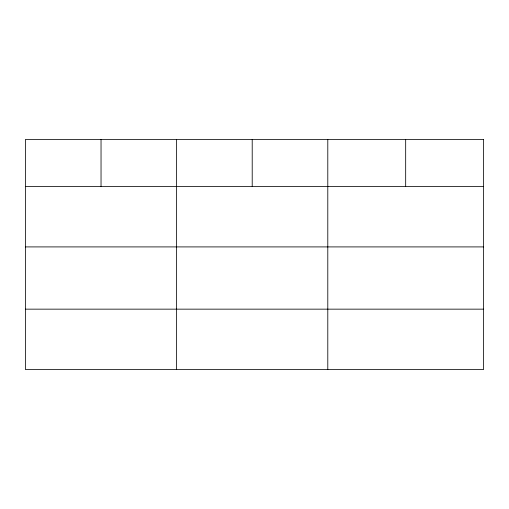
<?xml version="1.0" encoding="UTF-8"?>
<svg xmlns="http://www.w3.org/2000/svg" width="509" height="509" viewBox="0 0 509 509"><rect width="100%" height="100%" fill="white"/><g stroke="black" fill="none" stroke-linecap="round" stroke-linejoin="round"><path stroke-width="0.76" d="M25.45 186.498L483.55 186.498M25.45 246.91L483.55 246.91M25.45 309.154L483.55 309.154M405.673 139.434L405.673 186.498M327.796 139.434L327.796 369.566M252.209 139.434L252.209 186.498M176.623 139.434L176.623 369.566M101.037 139.434L101.037 186.498M483.55 139.434L25.45 139.434L25.45 369.566L483.55 369.566L483.55 139.434"/></g></svg>
